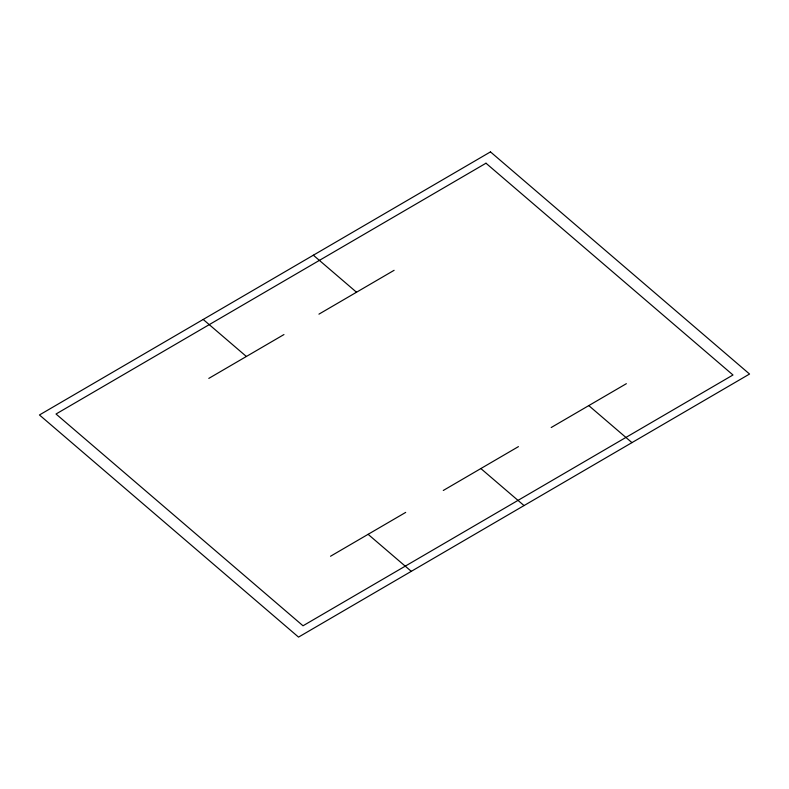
<?xml version="1.0" encoding="UTF-8"?>
<svg xmlns="http://www.w3.org/2000/svg" width="789" height="789" viewBox="0 0 789 789"><rect width="100%" height="100%" fill="white"/><g stroke="black" fill="none" stroke-linecap="round" stroke-linejoin="round"><path stroke-width="1.18" d="M208.789 378.404L283.961 334.556M318.934 314.15L394.106 270.311M330.522 556.245L405.694 512.396M443.28 490.472L518.442 446.623M551.195 427.52L626.367 383.681M588.781 405.595L631.959 442.629M313.341 255.202L356.52 292.226M480.856 468.548L524.044 505.571M203.197 319.456L246.375 356.48M368.108 534.321L411.286 571.344M490.472 151.892L39.45 414.965L298.528 637.108L749.55 374.035L490.472 151.892M485.985 163.215L56.019 414.008L303.015 625.785L732.981 374.992L485.985 163.215"/></g></svg>
